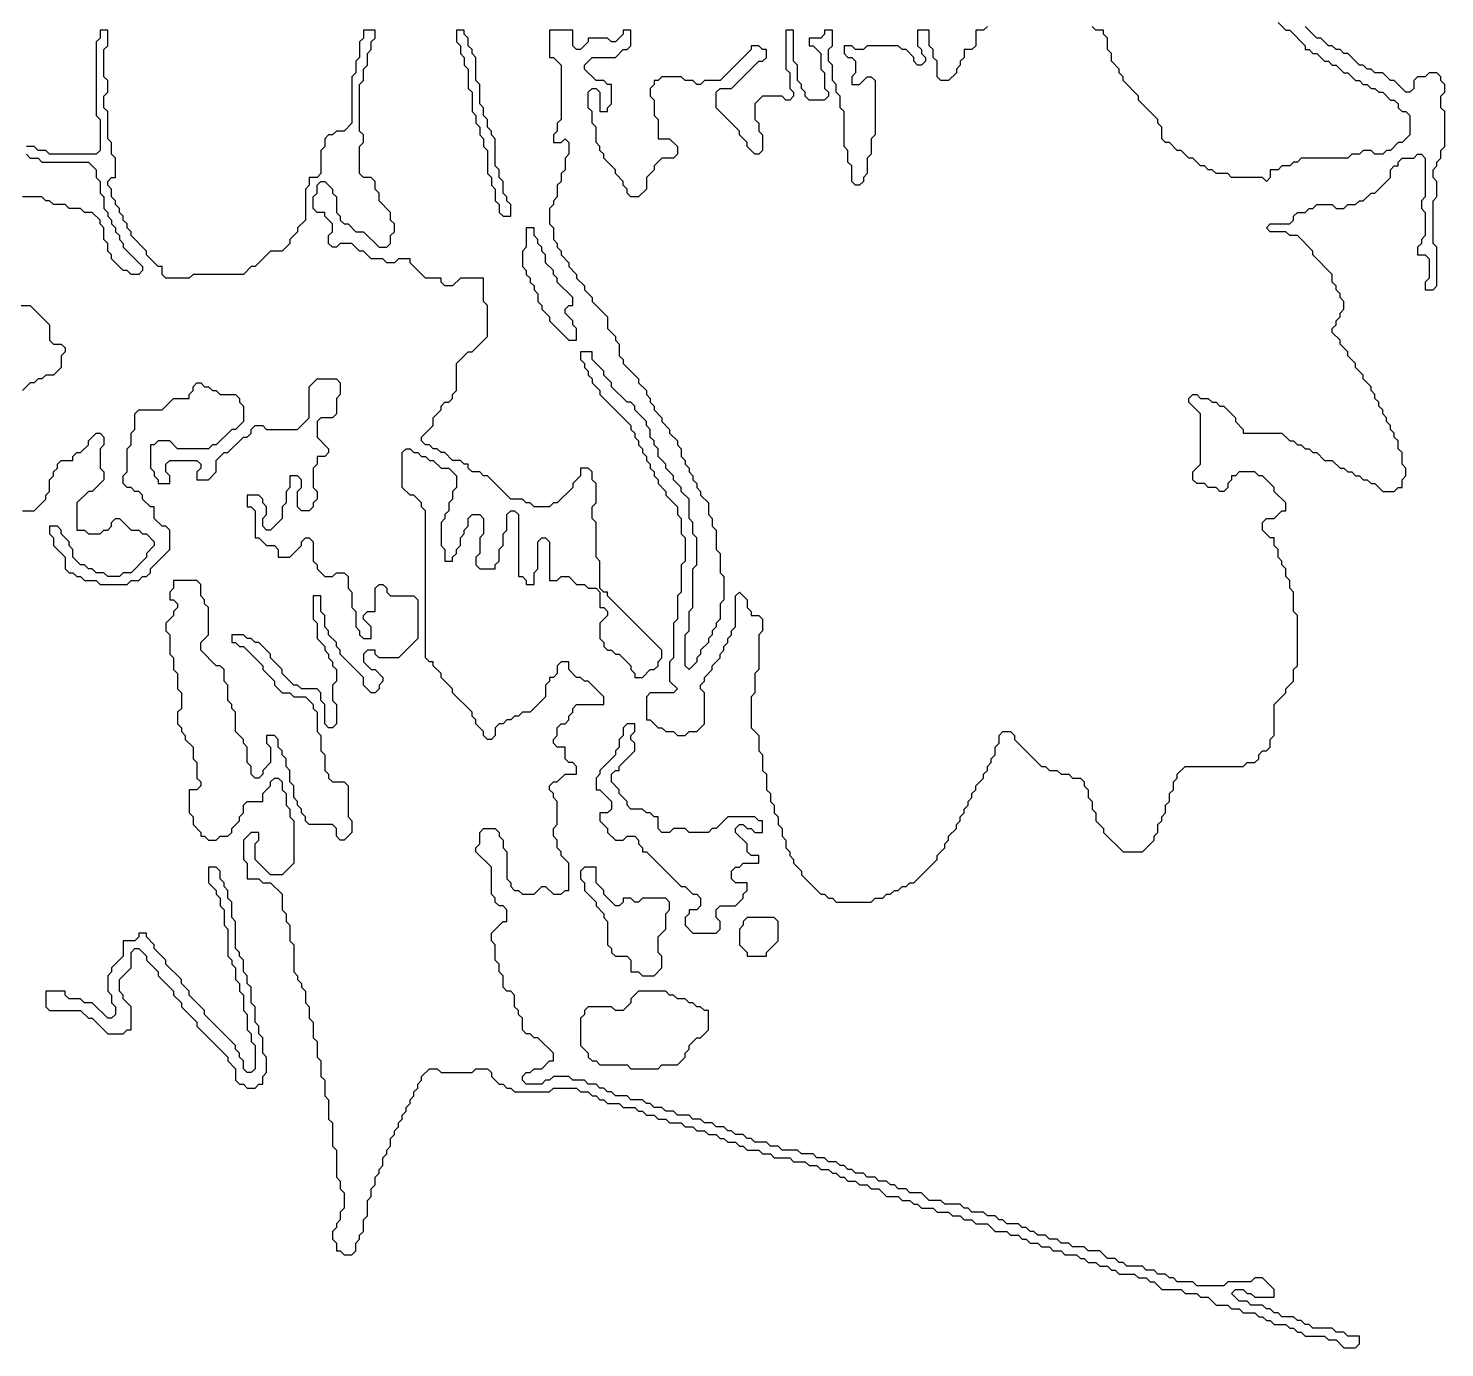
# Model space of a CAD drawing. Header units: metres. Extents: x 0 to 100, y 0 to 128.
# Drawn here: x 82.11 to 91.25, y 5.08 to 13.59 of the extents above; entities that cross this region are included whole.
import ezdxf

# ---------------------------------------------------------------- set-up
doc = ezdxf.new("R2010")
doc.units = ezdxf.units.M

msp = doc.modelspace()

# ---------------------------------------------------------------- linework, layer by layer
for points in [[(90.175, 13.625), (90.225, 13.575), (90.25, 13.575), (90.35, 13.475), (90.35, 13.45), (90.375, 13.45), (90.4, 13.425), (90.425, 13.425), (90.475, 13.375), (90.5, 13.375), (90.525, 13.35), (90.55, 13.35), (90.6, 13.3), (90.625, 13.3), (90.675, 13.25), (90.7, 13.25), (90.725, 13.225), (90.75, 13.225), (90.775, 13.2), (90.8, 13.2), (90.825, 13.175), (90.85, 13.175), (90.9, 13.125), (90.925, 13.125), (90.95, 13.1), (90.95, 13.075), (90.975, 13.05), (91, 13.05), (91.025, 13.025), (91.025, 12.9), (90.975, 12.85), (90.95, 12.85), (90.9, 12.8), (90.875, 12.8), (90.85, 12.775), (90.8, 12.775), (90.775, 12.8), (90.725, 12.8), (90.7, 12.775), (90.65, 12.775), (90.625, 12.75), (90.325, 12.75), (90.3, 12.725), (90.275, 12.725), (90.25, 12.7), (90.2, 12.7), (90.175, 12.675), (90.125, 12.675), (90.125, 12.625), (90.1, 12.6), (90.075, 12.625), (89.875, 12.625), (89.85, 12.65), (89.775, 12.65), (89.75, 12.675), (89.725, 12.675), (89.7, 12.7), (89.675, 12.7), (89.625, 12.75), (89.6, 12.75), (89.55, 12.8), (89.525, 12.8), (89.475, 12.85), (89.45, 12.85), (89.425, 12.875), (89.425, 12.95), (89.4, 12.975), (89.4, 13), (89.275, 13.125), (89.275, 13.15), (89.175, 13.25), (89.175, 13.275), (89.15, 13.3), (89.15, 13.325), (89.1, 13.375), (89.1, 13.425), (89.075, 13.45), (89.075, 13.525), (89.05, 13.55), (89.05, 13.575), (89, 13.575), (88.975, 13.6)], [(82.075, 10.475), (82.15, 10.475), (82.225, 10.55), (82.225, 10.575), (82.25, 10.6), (82.25, 10.675), (82.275, 10.7), (82.275, 10.725), (82.3, 10.75), (82.3, 10.775), (82.325, 10.8), (82.4, 10.8), (82.4, 10.825), (82.425, 10.85), (82.45, 10.85), (82.5, 10.9), (82.5, 10.925), (82.55, 10.975), (82.575, 10.975), (82.6, 10.95), (82.6, 10.9), (82.575, 10.875), (82.575, 10.75), (82.6, 10.725), (82.6, 10.675), (82.525, 10.6), (82.5, 10.6), (82.425, 10.525), (82.425, 10.35), (82.475, 10.35), (82.5, 10.325), (82.575, 10.325), (82.6, 10.35), (82.625, 10.35), (82.65, 10.375), (82.65, 10.4), (82.675, 10.425), (82.7, 10.425), (82.775, 10.35), (82.825, 10.35), (82.85, 10.325), (82.875, 10.325), (82.925, 10.275), (82.925, 10.25), (82.875, 10.2), (82.875, 10.175), (82.775, 10.075), (82.725, 10.075), (82.7, 10.05), (82.625, 10.05), (82.6, 10.075), (82.55, 10.075), (82.525, 10.1), (82.5, 10.1), (82.475, 10.125), (82.45, 10.125), (82.4, 10.175), (82.4, 10.225), (82.375, 10.25), (82.375, 10.275), (82.325, 10.325), (82.325, 10.35), (82.3, 10.375), (82.25, 10.375), (82.25, 10.325), (82.275, 10.3), (82.275, 10.25), (82.35, 10.175), (82.35, 10.1), (82.375, 10.075), (82.4, 10.075), (82.425, 10.05), (82.45, 10.05), (82.475, 10.025), (82.55, 10.025), (82.575, 10), (82.75, 10), (82.775, 10.025), (82.825, 10.025), (82.85, 10.05), (82.875, 10.05), (82.9, 10.075), (82.9, 10.1), (83.025, 10.225), (83.025, 10.35), (83, 10.375), (82.975, 10.375), (82.925, 10.425), (82.925, 10.5), (82.9, 10.5), (82.85, 10.55), (82.85, 10.575), (82.825, 10.6), (82.8, 10.6), (82.775, 10.625), (82.75, 10.625), (82.725, 10.65), (82.725, 10.7), (82.75, 10.725), (82.75, 10.875), (82.775, 10.9), (82.775, 10.975), (82.8, 11), (82.8, 11.1), (82.825, 11.125), (82.975, 11.125), (83.05, 11.2), (83.15, 11.2), (83.15, 11.225), (83.175, 11.25), (83.175, 11.275), (83.2, 11.3), (83.225, 11.3), (83.25, 11.275), (83.275, 11.275), (83.3, 11.25), (83.325, 11.25), (83.35, 11.225), (83.45, 11.225), (83.475, 11.2), (83.475, 11.175), (83.5, 11.15), (83.5, 11.05), (83.45, 11), (83.425, 11), (83.325, 10.9), (83.3, 10.9), (83.275, 10.875), (83.075, 10.875), (83.025, 10.925), (82.95, 10.925), (82.925, 10.9), (82.9, 10.9), (82.9, 10.75), (82.925, 10.725), (82.925, 10.7), (82.95, 10.675), (82.95, 10.65), (83.025, 10.65), (83.025, 10.7), (83, 10.725), (83, 10.775), (83.025, 10.8), (83.2, 10.8), (83.225, 10.775), (83.225, 10.75), (83.2, 10.725), (83.2, 10.675), (83.275, 10.675), (83.325, 10.725), (83.325, 10.8), (83.375, 10.85), (83.4, 10.85), (83.5, 10.95), (83.525, 10.95), (83.55, 10.975), (83.55, 11), (83.575, 11.025), (83.625, 11.025), (83.65, 11), (83.85, 11), (83.925, 11.075), (83.925, 11.275), (83.975, 11.325), (84.1, 11.325), (84.125, 11.3), (84.125, 11.225), (84.1, 11.2), (84.1, 11.1), (84.075, 11.075), (84, 11.075), (83.975, 11.05), (83.975, 10.95), (84.05, 10.875), (84.05, 10.85), (84.025, 10.825), (83.975, 10.825), (83.975, 10.775), (83.95, 10.75), (83.95, 10.625), (83.975, 10.6), (83.975, 10.55), (83.95, 10.525), (83.95, 10.5), (83.925, 10.475), (83.875, 10.475), (83.85, 10.5), (83.85, 10.6), (83.875, 10.625), (83.875, 10.675), (83.85, 10.7), (83.8, 10.7), (83.8, 10.625), (83.775, 10.6), (83.775, 10.525), (83.75, 10.5), (83.75, 10.425), (83.675, 10.35), (83.65, 10.35), (83.625, 10.375), (83.625, 10.425), (83.65, 10.45), (83.65, 10.5), (83.625, 10.525), (83.625, 10.55), (83.6, 10.575), (83.525, 10.575), (83.525, 10.5), (83.55, 10.5), (83.575, 10.475), (83.575, 10.3), (83.6, 10.3), (83.65, 10.25), (83.7, 10.25), (83.725, 10.225), (83.725, 10.175), (83.8, 10.175), (83.875, 10.25), (83.875, 10.275), (83.9, 10.3), (83.925, 10.3), (83.95, 10.275), (83.95, 10.15), (83.975, 10.125), (83.975, 10.1), (84.025, 10.05), (84.075, 10.05), (84.1, 10.075), (84.15, 10.075), (84.175, 10.05), (84.175, 9.975), (84.2, 9.95), (84.2, 9.85), (84.225, 9.825), (84.225, 9.725), (84.25, 9.7), (84.25, 9.675), (84.275, 9.65), (84.325, 9.65), (84.325, 9.725), (84.275, 9.775), (84.275, 9.8), (84.3, 9.825), (84.35, 9.825), (84.35, 9.975), (84.375, 10), (84.4, 10), (84.425, 9.975), (84.425, 9.95), (84.45, 9.925), (84.6, 9.925), (84.625, 9.9), (84.625, 9.65), (84.5, 9.525), (84.375, 9.525), (84.35, 9.55), (84.35, 9.575), (84.3, 9.575), (84.275, 9.55), (84.275, 9.5), (84.325, 9.45), (84.35, 9.45), (84.4, 9.4), (84.4, 9.375), (84.375, 9.35), (84.375, 9.325), (84.35, 9.3), (84.325, 9.3), (84.275, 9.35), (84.275, 9.4), (84.125, 9.55), (84.125, 9.575), (84.1, 9.6), (84.1, 9.625), (84.05, 9.675), (84.05, 9.7), (84.025, 9.725), (84.025, 9.8), (84, 9.825), (84, 9.925), (83.95, 9.925), (83.95, 9.775), (83.975, 9.75), (83.975, 9.65), (84.025, 9.6), (84.025, 9.575), (84.05, 9.55), (84.05, 9.525), (84.075, 9.5), (84.075, 9.475), (84.1, 9.45), (84.1, 9.375), (84.075, 9.35), (84.075, 9.25), (84.1, 9.225), (84.1, 9.1), (84.075, 9.075), (84.05, 9.075), (84.025, 9.1), (84.025, 9.225), (84, 9.25), (84, 9.3), (83.975, 9.325), (83.875, 9.325), (83.85, 9.35), (83.825, 9.35), (83.75, 9.425), (83.75, 9.45), (83.675, 9.525), (83.675, 9.55), (83.6, 9.625), (83.575, 9.625), (83.55, 9.65), (83.525, 9.65), (83.5, 9.675), (83.425, 9.675), (83.425, 9.625), (83.45, 9.625), (83.475, 9.6), (83.5, 9.6), (83.625, 9.475), (83.625, 9.45), (83.7, 9.375), (83.7, 9.35), (83.75, 9.3), (83.8, 9.3), (83.825, 9.275), (83.9, 9.275), (83.95, 9.225), (83.95, 9.2), (83.975, 9.175), (83.975, 9.05), (84, 9.025), (84, 8.925), (84.025, 8.9), (84.025, 8.8), (84.05, 8.775), (84.05, 8.75), (84.075, 8.725), (84.15, 8.725), (84.175, 8.7), (84.175, 8.5), (84.2, 8.475), (84.2, 8.4), (84.15, 8.35), (84.125, 8.35), (84.1, 8.375), (84.1, 8.425), (84.075, 8.45), (83.925, 8.45), (83.9, 8.475), (83.9, 8.5), (83.875, 8.525), (83.875, 8.55), (83.85, 8.575), (83.85, 8.6), (83.825, 8.625), (83.825, 8.7), (83.8, 8.725), (83.8, 8.8), (83.775, 8.825), (83.775, 8.875), (83.75, 8.9), (83.75, 8.925), (83.725, 8.95), (83.725, 9), (83.7, 9.025), (83.65, 9.025), (83.65, 8.975), (83.675, 8.95), (83.675, 8.85), (83.625, 8.8), (83.625, 8.775), (83.6, 8.75), (83.575, 8.75), (83.55, 8.775), (83.55, 8.825), (83.525, 8.85), (83.525, 8.95), (83.5, 8.975), (83.5, 9), (83.45, 9.05), (83.45, 9.175), (83.425, 9.2), (83.425, 9.225), (83.4, 9.25), (83.4, 9.35), (83.375, 9.375), (83.375, 9.45), (83.35, 9.475), (83.325, 9.475), (83.225, 9.575), (83.225, 9.625), (83.275, 9.675), (83.275, 9.85), (83.25, 9.875), (83.25, 9.9), (83.225, 9.925), (83.225, 10), (83.2, 10.025), (83.05, 10.025), (83.05, 9.975), (83.025, 9.95), (83.025, 9.9), (83.05, 9.9), (83.075, 9.875), (83.075, 9.85), (83.05, 9.825), (83.05, 9.8), (83, 9.75), (83, 9.7), (83.025, 9.675), (83.025, 9.55), (83.05, 9.525), (83.05, 9.45), (83.075, 9.425), (83.075, 9.325), (83.1, 9.3), (83.1, 9.2), (83.075, 9.175), (83.075, 9.1), (83.1, 9.075), (83.1, 9.05), (83.125, 9.025), (83.125, 9), (83.175, 8.95), (83.175, 8.875), (83.2, 8.85), (83.2, 8.75), (83.225, 8.725), (83.225, 8.7), (83.2, 8.675), (83.15, 8.675), (83.15, 8.525), (83.175, 8.5), (83.175, 8.45), (83.225, 8.4), (83.225, 8.375), (83.25, 8.375), (83.275, 8.35), (83.325, 8.35), (83.35, 8.375), (83.4, 8.375), (83.425, 8.4), (83.425, 8.425), (83.475, 8.475), (83.475, 8.5), (83.5, 8.525), (83.5, 8.575), (83.525, 8.6), (83.625, 8.6), (83.625, 8.65), (83.675, 8.7), (83.675, 8.725), (83.7, 8.75), (83.725, 8.75), (83.75, 8.725), (83.75, 8.675), (83.775, 8.65), (83.775, 8.575), (83.8, 8.55), (83.8, 8.5), (83.825, 8.475), (83.825, 8.2), (83.75, 8.125), (83.675, 8.125), (83.575, 8.225), (83.575, 8.325), (83.6, 8.35), (83.6, 8.4), (83.55, 8.4), (83.5, 8.35), (83.5, 8.225), (83.525, 8.2), (83.525, 8.1), (83.6, 8.1), (83.625, 8.075), (83.675, 8.075), (83.75, 8), (83.75, 7.9), (83.775, 7.875), (83.775, 7.825), (83.8, 7.8), (83.8, 7.7), (83.825, 7.675), (83.825, 7.5), (83.85, 7.475), (83.85, 7.45), (83.875, 7.425), (83.875, 7.4), (83.9, 7.375), (83.9, 7.3), (83.925, 7.275), (83.925, 7.2), (83.95, 7.175), (83.95, 7.075), (83.975, 7.05), (83.975, 6.95), (84, 6.925), (84, 6.825), (84.025, 6.8), (84.025, 6.7), (84.05, 6.675), (84.05, 6.55), (84.075, 6.525), (84.075, 6.375), (84.1, 6.35), (84.1, 6.175), (84.125, 6.15), (84.125, 6.1), (84.15, 6.075), (84.15, 5.975), (84.125, 5.95), (84.125, 5.9), (84.1, 5.875), (84.1, 5.85), (84.075, 5.825), (84.075, 5.775), (84.1, 5.75), (84.1, 5.7), (84.125, 5.7), (84.15, 5.675), (84.2, 5.675), (84.225, 5.7), (84.225, 5.75), (84.25, 5.775), (84.25, 5.8), (84.275, 5.825), (84.275, 5.9), (84.3, 5.925), (84.3, 6.025), (84.325, 6.05), (84.325, 6.1), (84.35, 6.125), (84.35, 6.175), (84.375, 6.2), (84.375, 6.225), (84.4, 6.25), (84.4, 6.3), (84.425, 6.325), (84.425, 6.35), (84.45, 6.375), (84.45, 6.425), (84.475, 6.45), (84.475, 6.475), (84.5, 6.5), (84.5, 6.525), (84.525, 6.55), (84.525, 6.575), (84.55, 6.6), (84.55, 6.625), (84.575, 6.65), (84.575, 6.675), (84.6, 6.7), (84.6, 6.725), (84.625, 6.75), (84.625, 6.775), (84.65, 6.8), (84.65, 6.825), (84.7, 6.875), (84.75, 6.875), (84.775, 6.85), (84.975, 6.85), (85, 6.875), (85.075, 6.875), (85.1, 6.85), (85.1, 6.825), (85.15, 6.775), (85.175, 6.775), (85.2, 6.75), (85.225, 6.75), (85.25, 6.725), (85.475, 6.725), (85.5, 6.75), (85.65, 6.75), (85.675, 6.725), (85.725, 6.725), (85.75, 6.7), (85.775, 6.7), (85.8, 6.675), (85.825, 6.675), (85.85, 6.65), (85.925, 6.65), (85.95, 6.625), (86.025, 6.625), (86.05, 6.6), (86.075, 6.6), (86.1, 6.575), (86.15, 6.575), (86.175, 6.55), (86.225, 6.55), (86.25, 6.525), (86.325, 6.525), (86.35, 6.5), (86.4, 6.5), (86.425, 6.475), (86.475, 6.475), (86.5, 6.45), (86.55, 6.45), (86.575, 6.425), (86.6, 6.425), (86.625, 6.4), (86.675, 6.4), (86.7, 6.375), (86.725, 6.375), (86.75, 6.35), (86.825, 6.35), (86.85, 6.325), (86.9, 6.325), (86.925, 6.3), (87.025, 6.3), (87.05, 6.275), (87.125, 6.275), (87.15, 6.25), (87.2, 6.25), (87.225, 6.225), (87.275, 6.225), (87.3, 6.2), (87.325, 6.2), (87.35, 6.175), (87.375, 6.175), (87.4, 6.15), (87.45, 6.15), (87.475, 6.125), (87.525, 6.125), (87.55, 6.1), (87.6, 6.1), (87.65, 6.05), (87.725, 6.05), (87.75, 6.025), (87.8, 6.025), (87.825, 6), (87.85, 6), (87.875, 5.975), (87.95, 5.975), (87.975, 5.95), (88.05, 5.95), (88.075, 5.925), (88.125, 5.925), (88.15, 5.9), (88.2, 5.9), (88.225, 5.875), (88.3, 5.875), (88.35, 5.825), (88.425, 5.825), (88.45, 5.8), (88.5, 5.8), (88.525, 5.775), (88.55, 5.775), (88.575, 5.75), (88.625, 5.75), (88.65, 5.725), (88.7, 5.725), (88.725, 5.7), (88.775, 5.7), (88.8, 5.675), (88.875, 5.675), (88.9, 5.65), (88.925, 5.65), (88.95, 5.625), (89, 5.625), (89.025, 5.6), (89.075, 5.6), (89.1, 5.575), (89.125, 5.575), (89.15, 5.55), (89.25, 5.55), (89.275, 5.525), (89.325, 5.525), (89.35, 5.5), (89.375, 5.5), (89.425, 5.45), (89.55, 5.45), (89.575, 5.425), (89.65, 5.425), (89.675, 5.4), (89.725, 5.4), (89.775, 5.35), (89.85, 5.35), (89.875, 5.325), (89.925, 5.325), (89.95, 5.3), (90.025, 5.3), (90.05, 5.275), (90.075, 5.275), (90.1, 5.25), (90.125, 5.25), (90.15, 5.225), (90.225, 5.225), (90.25, 5.2), (90.275, 5.2), (90.3, 5.175), (90.325, 5.175), (90.35, 5.15), (90.475, 5.15), (90.5, 5.125), (90.55, 5.125), (90.6, 5.075), (90.675, 5.075), (90.7, 5.1), (90.7, 5.15), (90.625, 5.15), (90.6, 5.175), (90.55, 5.175), (90.525, 5.2), (90.4, 5.2), (90.375, 5.225), (90.35, 5.225), (90.325, 5.25), (90.3, 5.25), (90.275, 5.275), (90.2, 5.275), (90.175, 5.3), (90.15, 5.3), (90.125, 5.325), (90.1, 5.325), (90.075, 5.35), (90, 5.35), (89.975, 5.375), (89.925, 5.375), (89.875, 5.425), (89.9, 5.45), (89.95, 5.45), (89.975, 5.425), (90, 5.425), (90.025, 5.4), (90.15, 5.4), (90.15, 5.45), (90.075, 5.525), (90.025, 5.525), (90, 5.5), (89.85, 5.5), (89.825, 5.475), (89.65, 5.475), (89.625, 5.5), (89.525, 5.5), (89.5, 5.525), (89.475, 5.525), (89.45, 5.55), (89.4, 5.55), (89.375, 5.575), (89.325, 5.575), (89.3, 5.6), (89.2, 5.6), (89.175, 5.625), (89.15, 5.625), (89.125, 5.65), (89.075, 5.65), (89.025, 5.7), (88.95, 5.7), (88.925, 5.725), (88.85, 5.725), (88.825, 5.75), (88.775, 5.75), (88.75, 5.775), (88.7, 5.775), (88.675, 5.8), (88.625, 5.8), (88.6, 5.825), (88.575, 5.825), (88.55, 5.85), (88.525, 5.85), (88.5, 5.875), (88.425, 5.875), (88.4, 5.9), (88.375, 5.9), (88.35, 5.925), (88.3, 5.925), (88.275, 5.95), (88.2, 5.95), (88.175, 5.975), (88.15, 5.975), (88.125, 6), (88.025, 6), (88, 6.025), (87.925, 6.025), (87.875, 6.075), (87.8, 6.075), (87.775, 6.1), (87.725, 6.1), (87.7, 6.125), (87.675, 6.125), (87.65, 6.15), (87.6, 6.15), (87.575, 6.175), (87.525, 6.175), (87.5, 6.2), (87.45, 6.2), (87.425, 6.225), (87.4, 6.225), (87.375, 6.25), (87.35, 6.25), (87.325, 6.275), (87.275, 6.275), (87.25, 6.3), (87.2, 6.3), (87.175, 6.325), (87.1, 6.325), (87.075, 6.35), (86.975, 6.35), (86.95, 6.375), (86.9, 6.375), (86.875, 6.4), (86.8, 6.4), (86.775, 6.425), (86.75, 6.425), (86.725, 6.45), (86.675, 6.45), (86.65, 6.475), (86.625, 6.475), (86.6, 6.5), (86.55, 6.5), (86.525, 6.525), (86.475, 6.525), (86.45, 6.55), (86.4, 6.55), (86.375, 6.575), (86.3, 6.575), (86.275, 6.6), (86.225, 6.6), (86.2, 6.625), (86.15, 6.625), (86.125, 6.65), (86.1, 6.65), (86.075, 6.675), (86, 6.675), (85.975, 6.7), (85.9, 6.7), (85.875, 6.725), (85.85, 6.725), (85.825, 6.75), (85.8, 6.75), (85.775, 6.775), (85.725, 6.775), (85.7, 6.8), (85.625, 6.8), (85.6, 6.825), (85.5, 6.825), (85.475, 6.8), (85.45, 6.8), (85.425, 6.775), (85.325, 6.775), (85.3, 6.8), (85.3, 6.825), (85.325, 6.85), (85.35, 6.85), (85.375, 6.875), (85.425, 6.875), (85.475, 6.925), (85.5, 6.925), (85.5, 6.975), (85.4, 7.075), (85.375, 7.075), (85.35, 7.1), (85.325, 7.1), (85.3, 7.125), (85.3, 7.2), (85.275, 7.225), (85.275, 7.25), (85.25, 7.275), (85.25, 7.35), (85.225, 7.375), (85.2, 7.375), (85.175, 7.4), (85.175, 7.475), (85.15, 7.5), (85.15, 7.55), (85.125, 7.575), (85.125, 7.675), (85.1, 7.7), (85.1, 7.75), (85.175, 7.825), (85.2, 7.825), (85.2, 7.9), (85.175, 7.925), (85.15, 7.925), (85.125, 7.95), (85.125, 7.975), (85.1, 8), (85.1, 8.175), (85, 8.275), (85, 8.3), (85.025, 8.325), (85.025, 8.4), (85.05, 8.425), (85.125, 8.425), (85.15, 8.4), (85.15, 8.375), (85.175, 8.35), (85.175, 8.3), (85.2, 8.275), (85.2, 8.1), (85.225, 8.075), (85.225, 8.05), (85.25, 8.025), (85.275, 8.025), (85.3, 8), (85.375, 8), (85.425, 8.05), (85.45, 8.05), (85.5, 8), (85.55, 8), (85.575, 8.025), (85.6, 8.025), (85.6, 8.2), (85.55, 8.25), (85.55, 8.275), (85.525, 8.3), (85.525, 8.35), (85.5, 8.375), (85.5, 8.425), (85.525, 8.45), (85.525, 8.6), (85.5, 8.625), (85.5, 8.65), (85.475, 8.675), (85.475, 8.7), (85.5, 8.725), (85.525, 8.725), (85.575, 8.775), (85.65, 8.775), (85.65, 8.825), (85.625, 8.85), (85.6, 8.85), (85.575, 8.875), (85.575, 8.95), (85.525, 8.95), (85.5, 8.975), (85.5, 9), (85.525, 9.025), (85.525, 9.075), (85.55, 9.1), (85.575, 9.1), (85.6, 9.125), (85.6, 9.15), (85.625, 9.175), (85.625, 9.2), (85.65, 9.225), (85.825, 9.225), (85.825, 9.275), (85.725, 9.375), (85.7, 9.375), (85.675, 9.4), (85.65, 9.4), (85.6, 9.45), (85.6, 9.5), (85.55, 9.5), (85.525, 9.475), (85.525, 9.425), (85.5, 9.4), (85.475, 9.4), (85.475, 9.375), (85.45, 9.35), (85.45, 9.275), (85.35, 9.175), (85.3, 9.175), (85.275, 9.15), (85.25, 9.15), (85.225, 9.125), (85.2, 9.125), (85.175, 9.1), (85.15, 9.1), (85.125, 9.075), (85.125, 9.025), (85.1, 9), (85.075, 9), (85.05, 9.025), (85.05, 9.05), (85, 9.1), (85, 9.125), (84.975, 9.15), (84.975, 9.175), (84.85, 9.3), (84.85, 9.325), (84.775, 9.4), (84.775, 9.425), (84.725, 9.475), (84.725, 9.5), (84.7, 9.5), (84.675, 9.525), (84.675, 10.475), (84.65, 10.5), (84.65, 10.525), (84.6, 10.575), (84.575, 10.575), (84.525, 10.625), (84.525, 10.85), (84.55, 10.875), (84.575, 10.875), (84.6, 10.85), (84.625, 10.85), (84.65, 10.825), (84.675, 10.825), (84.7, 10.8), (84.725, 10.8), (84.775, 10.75), (84.825, 10.75), (84.875, 10.7), (84.875, 10.625), (84.85, 10.6), (84.85, 10.55), (84.825, 10.525), (84.825, 10.475), (84.8, 10.45), (84.8, 10.425), (84.775, 10.4), (84.775, 10.25), (84.8, 10.225), (84.8, 10.15), (84.85, 10.15), (84.85, 10.175), (84.875, 10.2), (84.875, 10.225), (84.9, 10.25), (84.9, 10.3), (84.925, 10.325), (84.925, 10.35), (84.95, 10.375), (84.95, 10.425), (84.975, 10.45), (85.025, 10.45), (85.05, 10.425), (85.05, 10.325), (85.025, 10.3), (85.025, 10.2), (85, 10.175), (85, 10.125), (85.025, 10.1), (85.125, 10.1), (85.125, 10.125), (85.15, 10.15), (85.15, 10.225), (85.175, 10.25), (85.175, 10.325), (85.2, 10.35), (85.2, 10.45), (85.225, 10.475), (85.25, 10.475), (85.275, 10.45), (85.275, 10.05), (85.3, 10.05), (85.325, 10.025), (85.325, 10), (85.375, 10), (85.375, 10.075), (85.4, 10.1), (85.4, 10.275), (85.425, 10.3), (85.45, 10.3), (85.475, 10.275), (85.475, 10.025), (85.525, 10.025), (85.55, 10.05), (85.6, 10.05), (85.65, 10), (85.7, 10), (85.725, 9.975), (85.775, 9.975), (85.8, 9.95), (85.8, 9.85), (85.825, 9.85), (85.85, 9.825), (85.85, 9.8), (85.8, 9.75), (85.8, 9.65), (85.825, 9.625), (85.825, 9.6), (85.85, 9.575), (85.875, 9.575), (85.9, 9.55), (85.925, 9.55), (86, 9.475), (86, 9.45), (86.025, 9.425), (86.025, 9.4), (86.075, 9.4), (86.125, 9.45), (86.15, 9.45), (86.175, 9.475), (86.175, 9.5), (86.2, 9.525), (86.2, 9.575), (85.85, 9.925), (85.85, 9.95), (85.825, 9.95), (85.8, 9.975), (85.8, 10.15), (85.775, 10.175), (85.775, 10.4), (85.75, 10.425), (85.75, 10.5), (85.775, 10.525), (85.775, 10.65), (85.75, 10.675), (85.75, 10.725), (85.725, 10.75), (85.675, 10.75), (85.675, 10.7), (85.625, 10.65), (85.625, 10.625), (85.525, 10.525), (85.5, 10.525), (85.475, 10.5), (85.375, 10.5), (85.35, 10.525), (85.325, 10.525), (85.3, 10.55), (85.225, 10.55), (85.075, 10.7), (85.05, 10.7), (85.025, 10.725), (84.975, 10.725), (84.95, 10.75), (84.95, 10.775), (84.925, 10.775), (84.9, 10.8), (84.85, 10.8), (84.8, 10.85), (84.775, 10.85), (84.75, 10.875), (84.725, 10.875), (84.7, 10.9), (84.675, 10.9), (84.65, 10.925), (84.65, 10.95), (84.725, 11.025), (84.725, 11.075), (84.775, 11.125), (84.775, 11.15), (84.8, 11.175), (84.825, 11.175), (84.85, 11.2), (84.85, 11.225), (84.875, 11.25), (84.875, 11.425), (84.95, 11.5), (84.975, 11.5), (85.075, 11.6), (85.075, 11.8), (85.05, 11.825), (85.05, 11.975), (84.9, 11.975), (84.85, 11.925), (84.8, 11.925), (84.775, 11.95), (84.775, 11.975), (84.675, 11.975), (84.575, 12.075), (84.575, 12.1), (84.5, 12.1), (84.475, 12.075), (84.425, 12.075), (84.4, 12.1), (84.325, 12.1), (84.275, 12.15), (84.25, 12.15), (84.2, 12.2), (84.125, 12.2), (84.1, 12.175), (84.075, 12.175), (84.05, 12.2), (84.05, 12.25), (84.075, 12.275), (84.075, 12.325), (84.025, 12.375), (84.025, 12.4), (83.975, 12.4), (83.95, 12.425), (83.95, 12.5), (83.975, 12.525), (83.975, 12.575), (84, 12.6), (84.025, 12.6), (84.075, 12.55), (84.075, 12.525), (84.1, 12.5), (84.1, 12.4), (84.125, 12.375), (84.125, 12.35), (84.15, 12.325), (84.175, 12.325), (84.225, 12.275), (84.275, 12.275), (84.375, 12.175), (84.425, 12.175), (84.45, 12.2), (84.45, 12.25), (84.475, 12.275), (84.475, 12.325), (84.45, 12.35), (84.45, 12.4), (84.375, 12.475), (84.375, 12.525), (84.35, 12.55), (84.35, 12.6), (84.325, 12.625), (84.275, 12.625), (84.25, 12.65), (84.25, 12.825), (84.275, 12.85), (84.275, 12.9), (84.25, 12.925), (84.25, 13.225), (84.275, 13.25), (84.275, 13.325), (84.3, 13.35), (84.3, 13.425), (84.325, 13.45), (84.325, 13.5), (84.35, 13.525), (84.35, 13.575), (84.275, 13.575), (84.275, 13.525), (84.25, 13.5), (84.25, 13.4), (84.225, 13.375), (84.225, 13.3), (84.2, 13.275), (84.2, 12.975), (84.15, 12.925), (84.1, 12.925), (84.075, 12.9), (84.05, 12.9), (84.025, 12.875), (84.025, 12.825), (84, 12.8), (84, 12.65), (83.975, 12.625), (83.925, 12.625), (83.925, 12.575), (83.9, 12.55), (83.9, 12.35), (83.85, 12.3), (83.85, 12.275), (83.8, 12.225), (83.8, 12.2), (83.75, 12.15), (83.675, 12.15), (83.575, 12.05), (83.55, 12.05), (83.5, 12), (83.175, 12), (83.15, 11.975), (83, 11.975), (82.975, 12), (82.975, 12.05), (82.95, 12.05), (82.875, 12.125), (82.875, 12.15), (82.775, 12.25), (82.775, 12.275), (82.75, 12.3), (82.75, 12.325), (82.725, 12.35), (82.725, 12.375), (82.7, 12.4), (82.7, 12.425), (82.675, 12.45), (82.675, 12.475), (82.65, 12.5), (82.65, 12.55), (82.625, 12.575), (82.625, 12.6), (82.65, 12.625), (82.675, 12.625), (82.675, 12.75), (82.65, 12.775), (82.65, 12.85), (82.625, 12.875), (82.625, 13.05), (82.6, 13.075), (82.6, 13.15), (82.625, 13.175), (82.625, 13.25), (82.6, 13.275), (82.6, 13.45), (82.625, 13.475), (82.625, 13.575), (82.575, 13.575), (82.575, 13.525), (82.55, 13.5), (82.55, 13.025), (82.575, 13), (82.575, 12.8), (82.55, 12.775), (82.25, 12.775), (82.225, 12.8), (82.175, 12.8), (82.15, 12.825), (82.1, 12.825)], [(88.3, 13.6), (88.275, 13.575), (88.225, 13.575), (88.225, 13.475), (88.2, 13.45), (88.15, 13.45), (88.15, 13.4), (88.125, 13.375), (88.125, 13.35), (88.1, 13.325), (88.1, 13.3), (88.05, 13.25), (88, 13.25), (87.975, 13.275), (87.975, 13.375), (87.95, 13.4), (87.95, 13.45), (87.925, 13.475), (87.925, 13.575), (87.85, 13.575), (87.85, 13.475), (87.875, 13.45), (87.875, 13.425), (87.9, 13.4), (87.9, 13.375), (87.875, 13.35), (87.85, 13.35), (87.825, 13.375), (87.825, 13.4), (87.775, 13.45), (87.75, 13.45), (87.725, 13.475), (87.525, 13.475), (87.5, 13.45), (87.45, 13.45), (87.425, 13.475), (87.375, 13.475), (87.375, 13.425), (87.4, 13.4), (87.425, 13.4), (87.45, 13.375), (87.45, 13.3), (87.425, 13.275), (87.425, 13.225), (87.475, 13.225), (87.525, 13.275), (87.55, 13.275), (87.575, 13.25), (87.575, 12.9), (87.55, 12.875), (87.55, 12.775), (87.525, 12.75), (87.525, 12.65), (87.5, 12.625), (87.5, 12.6), (87.475, 12.575), (87.45, 12.575), (87.425, 12.6), (87.425, 12.7), (87.4, 12.725), (87.4, 12.8), (87.375, 12.825), (87.375, 13.05), (87.35, 13.075), (87.35, 13.15), (87.325, 13.175), (87.325, 13.225), (87.3, 13.25), (87.3, 13.35), (87.275, 13.375), (87.275, 13.45), (87.3, 13.475), (87.3, 13.575), (87.25, 13.575), (87.25, 13.55), (87.225, 13.525), (87.15, 13.525), (87.15, 13.475), (87.175, 13.475), (87.225, 13.425), (87.225, 13.325), (87.25, 13.3), (87.25, 13.2), (87.275, 13.175), (87.275, 13.15), (87.25, 13.125), (87.15, 13.125), (87.125, 13.15), (87.125, 13.175), (87.1, 13.2), (87.1, 13.225), (87.075, 13.25), (87.075, 13.35), (87.05, 13.375), (87.05, 13.575), (87, 13.575), (87, 13.325), (87.025, 13.3), (87.025, 13.2), (87.05, 13.175), (87.05, 13.15), (87.025, 13.125), (87, 13.125), (86.975, 13.15), (86.85, 13.15), (86.8, 13.1), (86.8, 13), (86.825, 12.975), (86.825, 12.925), (86.85, 12.9), (86.85, 12.8), (86.825, 12.775), (86.8, 12.775), (86.75, 12.825), (86.75, 12.85), (86.7, 12.9), (86.7, 12.925), (86.55, 13.075), (86.55, 13.175), (86.575, 13.2), (86.65, 13.2), (86.825, 13.375), (86.85, 13.375), (86.875, 13.4), (86.875, 13.45), (86.85, 13.45), (86.825, 13.475), (86.775, 13.475), (86.775, 13.45), (86.575, 13.25), (86.475, 13.25), (86.45, 13.225), (86.425, 13.225), (86.4, 13.25), (86.35, 13.25), (86.325, 13.275), (86.2, 13.275), (86.175, 13.25), (86.15, 13.25), (86.15, 13.225), (86.125, 13.2), (86.125, 13.15), (86.15, 13.125), (86.15, 13.025), (86.175, 13), (86.175, 12.875), (86.25, 12.875), (86.3, 12.825), (86.3, 12.775), (86.275, 12.75), (86.2, 12.75), (86.15, 12.7), (86.15, 12.675), (86.1, 12.625), (86.1, 12.55), (86.05, 12.5), (86, 12.5), (85.975, 12.525), (85.975, 12.55), (85.95, 12.575), (85.95, 12.6), (85.9, 12.65), (85.9, 12.675), (85.825, 12.75), (85.825, 12.775), (85.8, 12.8), (85.8, 12.825), (85.775, 12.85), (85.775, 12.95), (85.75, 12.975), (85.75, 13.05), (85.725, 13.075), (85.725, 13.175), (85.75, 13.2), (85.775, 13.2), (85.8, 13.175), (85.8, 13.05), (85.85, 13.05), (85.85, 13.075), (85.875, 13.1), (85.875, 13.225), (85.85, 13.225), (85.825, 13.25), (85.775, 13.25), (85.7, 13.325), (85.7, 13.35), (85.75, 13.4), (85.9, 13.4), (85.95, 13.45), (85.975, 13.45), (86, 13.475), (86, 13.575), (85.95, 13.575), (85.95, 13.55), (85.9, 13.5), (85.875, 13.5), (85.85, 13.525), (85.725, 13.525), (85.725, 13.5), (85.675, 13.45), (85.65, 13.45), (85.625, 13.475), (85.625, 13.575), (85.475, 13.575), (85.475, 13.4), (85.5, 13.4), (85.55, 13.35), (85.55, 13), (85.525, 12.975), (85.525, 12.925), (85.5, 12.9), (85.5, 12.85), (85.55, 12.85), (85.575, 12.875), (85.6, 12.85), (85.6, 12.775), (85.575, 12.75), (85.575, 12.675), (85.55, 12.65), (85.55, 12.6), (85.525, 12.575), (85.525, 12.5), (85.5, 12.475), (85.5, 12.45), (85.475, 12.425), (85.475, 12.325), (85.5, 12.3), (85.5, 12.225), (85.525, 12.2), (85.525, 12.175), (85.55, 12.15), (85.55, 12.125), (85.6, 12.075), (85.6, 12.05), (85.65, 12), (85.65, 11.975), (85.7, 11.925), (85.7, 11.9), (85.75, 11.85), (85.75, 11.825), (85.85, 11.725), (85.85, 11.65), (85.9, 11.6), (85.9, 11.575), (85.925, 11.55), (85.925, 11.475), (85.95, 11.45), (85.95, 11.425), (86.05, 11.325), (86.05, 11.3), (86.1, 11.25), (86.1, 11.225), (86.125, 11.2), (86.125, 11.175), (86.15, 11.15), (86.15, 11.125), (86.2, 11.075), (86.2, 11.05), (86.25, 11), (86.25, 10.975), (86.3, 10.925), (86.3, 10.9), (86.325, 10.875), (86.325, 10.825), (86.35, 10.8), (86.35, 10.775), (86.375, 10.75), (86.375, 10.725), (86.4, 10.7), (86.4, 10.675), (86.425, 10.65), (86.425, 10.625), (86.45, 10.6), (86.45, 10.575), (86.5, 10.525), (86.5, 10.45), (86.525, 10.425), (86.525, 10.375), (86.55, 10.35), (86.55, 10.225), (86.575, 10.2), (86.575, 10.075), (86.6, 10.05), (86.6, 9.9), (86.575, 9.875), (86.575, 9.775), (86.55, 9.75), (86.55, 9.725), (86.525, 9.7), (86.525, 9.675), (86.5, 9.65), (86.5, 9.625), (86.45, 9.575), (86.45, 9.55), (86.425, 9.525), (86.425, 9.5), (86.375, 9.45), (86.35, 9.475), (86.35, 9.675), (86.375, 9.7), (86.375, 9.825), (86.4, 9.85), (86.4, 10.1), (86.425, 10.125), (86.425, 10.3), (86.4, 10.325), (86.4, 10.4), (86.375, 10.425), (86.375, 10.55), (86.325, 10.6), (86.325, 10.625), (86.275, 10.675), (86.275, 10.7), (86.225, 10.75), (86.225, 10.775), (86.175, 10.825), (86.175, 10.875), (86.15, 10.9), (86.15, 10.925), (86.125, 10.95), (86.125, 11), (86.1, 11.025), (86.1, 11.05), (86.025, 11.125), (86.025, 11.15), (86, 11.175), (85.975, 11.175), (85.875, 11.275), (85.875, 11.3), (85.825, 11.35), (85.825, 11.375), (85.75, 11.45), (85.75, 11.5), (85.675, 11.5), (85.675, 11.45), (85.7, 11.425), (85.7, 11.4), (85.725, 11.375), (85.725, 11.35), (85.75, 11.325), (85.75, 11.3), (85.8, 11.25), (85.8, 11.225), (86, 11.025), (86, 11), (86.025, 10.975), (86.025, 10.95), (86.05, 10.925), (86.05, 10.9), (86.075, 10.875), (86.075, 10.85), (86.1, 10.825), (86.1, 10.8), (86.125, 10.775), (86.125, 10.75), (86.15, 10.725), (86.15, 10.7), (86.175, 10.675), (86.175, 10.65), (86.225, 10.6), (86.225, 10.575), (86.3, 10.5), (86.3, 10.45), (86.325, 10.425), (86.325, 10.325), (86.35, 10.3), (86.35, 10.15), (86.325, 10.125), (86.325, 9.95), (86.3, 9.925), (86.3, 9.775), (86.275, 9.75), (86.275, 9.525), (86.25, 9.5), (86.25, 9.375), (86.3, 9.325), (86.275, 9.3), (86.125, 9.3), (86.1, 9.275), (86.1, 9.125), (86.125, 9.125), (86.175, 9.075), (86.2, 9.075), (86.225, 9.05), (86.275, 9.05), (86.3, 9.025), (86.35, 9.025), (86.375, 9.05), (86.425, 9.05), (86.475, 9.1), (86.475, 9.3), (86.45, 9.325), (86.45, 9.35), (86.475, 9.375), (86.475, 9.4), (86.525, 9.45), (86.525, 9.475), (86.575, 9.525), (86.575, 9.55), (86.6, 9.575), (86.6, 9.6), (86.625, 9.625), (86.625, 9.65), (86.65, 9.675), (86.65, 9.7), (86.675, 9.725), (86.675, 9.925), (86.7, 9.95), (86.75, 9.9), (86.75, 9.85), (86.775, 9.825), (86.775, 9.8), (86.825, 9.8), (86.85, 9.775), (86.85, 9.7), (86.825, 9.675), (86.825, 9.45), (86.8, 9.425), (86.8, 9.3), (86.775, 9.275), (86.775, 9.075), (86.825, 9.025), (86.825, 8.925), (86.85, 8.9), (86.85, 8.8), (86.875, 8.775), (86.875, 8.675), (86.9, 8.65), (86.9, 8.6), (86.925, 8.575), (86.925, 8.525), (86.95, 8.5), (86.95, 8.45), (86.975, 8.425), (86.975, 8.375), (87, 8.35), (87, 8.3), (87.025, 8.275), (87.025, 8.25), (87.05, 8.225), (87.05, 8.2), (87.1, 8.15), (87.1, 8.125), (87.225, 8), (87.25, 8), (87.275, 7.975), (87.3, 7.975), (87.325, 7.95), (87.55, 7.95), (87.575, 7.975), (87.625, 7.975), (87.65, 8), (87.675, 8), (87.7, 8.025), (87.725, 8.025), (87.75, 8.05), (87.775, 8.05), (87.8, 8.075), (87.825, 8.075), (87.975, 8.225), (87.975, 8.25), (88.025, 8.3), (88.025, 8.325), (88.05, 8.35), (88.05, 8.375), (88.1, 8.425), (88.1, 8.45), (88.125, 8.475), (88.125, 8.5), (88.15, 8.525), (88.15, 8.55), (88.175, 8.575), (88.175, 8.6), (88.2, 8.625), (88.2, 8.65), (88.225, 8.675), (88.225, 8.7), (88.275, 8.75), (88.275, 8.775), (88.3, 8.8), (88.3, 8.825), (88.325, 8.85), (88.325, 8.875), (88.35, 8.9), (88.35, 8.95), (88.375, 8.975), (88.375, 9.025), (88.4, 9.05), (88.45, 9.05), (88.475, 9.025), (88.475, 9), (88.65, 8.825), (88.675, 8.825), (88.7, 8.8), (88.75, 8.8), (88.775, 8.775), (88.825, 8.775), (88.85, 8.75), (88.9, 8.75), (88.925, 8.725), (88.925, 8.7), (88.95, 8.675), (88.95, 8.625), (88.975, 8.6), (88.975, 8.55), (89, 8.525), (89, 8.475), (89.05, 8.425), (89.05, 8.4), (89.175, 8.275), (89.3, 8.275), (89.375, 8.35), (89.375, 8.375), (89.4, 8.4), (89.4, 8.45), (89.425, 8.475), (89.425, 8.5), (89.45, 8.525), (89.45, 8.575), (89.475, 8.6), (89.475, 8.65), (89.5, 8.675), (89.5, 8.725), (89.525, 8.75), (89.525, 8.775), (89.575, 8.825), (89.95, 8.825), (89.975, 8.85), (90.025, 8.85), (90.05, 8.875), (90.05, 8.9), (90.075, 8.925), (90.1, 8.925), (90.125, 8.95), (90.125, 9), (90.15, 9.025), (90.15, 9.225), (90.225, 9.3), (90.225, 9.325), (90.275, 9.375), (90.275, 9.45), (90.3, 9.475), (90.3, 9.8), (90.275, 9.825), (90.275, 9.95), (90.25, 9.975), (90.25, 10.025), (90.225, 10.05), (90.225, 10.1), (90.2, 10.125), (90.2, 10.15), (90.175, 10.175), (90.175, 10.225), (90.15, 10.25), (90.15, 10.3), (90.125, 10.3), (90.075, 10.35), (90.075, 10.4), (90.1, 10.425), (90.15, 10.425), (90.2, 10.475), (90.225, 10.475), (90.225, 10.525), (90.15, 10.6), (90.15, 10.625), (90.075, 10.7), (90.05, 10.7), (90.025, 10.725), (89.925, 10.725), (89.9, 10.7), (89.875, 10.7), (89.875, 10.675), (89.85, 10.65), (89.85, 10.625), (89.825, 10.6), (89.8, 10.6), (89.775, 10.625), (89.725, 10.625), (89.7, 10.65), (89.65, 10.65), (89.625, 10.675), (89.625, 10.725), (89.675, 10.775), (89.675, 11.1), (89.6, 11.175), (89.6, 11.2), (89.625, 11.225), (89.65, 11.225), (89.675, 11.2), (89.725, 11.2), (89.75, 11.175), (89.775, 11.175), (89.8, 11.15), (89.825, 11.15), (89.9, 11.075), (89.9, 11.05), (89.95, 11), (89.95, 10.975), (90.2, 10.975), (90.25, 10.925), (90.275, 10.925), (90.3, 10.9), (90.325, 10.9), (90.35, 10.875), (90.375, 10.875), (90.4, 10.85), (90.425, 10.85), (90.475, 10.8), (90.525, 10.8), (90.575, 10.75), (90.6, 10.75), (90.625, 10.725), (90.65, 10.725), (90.675, 10.7), (90.7, 10.7), (90.725, 10.675), (90.75, 10.675), (90.775, 10.65), (90.8, 10.65), (90.85, 10.6), (90.925, 10.6), (90.95, 10.625), (90.975, 10.625), (90.975, 10.675), (91, 10.7), (91, 10.75), (90.975, 10.775), (90.975, 10.85), (90.95, 10.875), (90.95, 10.925), (90.925, 10.95), (90.925, 10.975), (90.9, 11), (90.9, 11.025), (90.875, 11.05), (90.875, 11.075), (90.85, 11.1), (90.85, 11.125), (90.825, 11.15), (90.825, 11.175), (90.8, 11.2), (90.8, 11.225), (90.775, 11.25), (90.775, 11.275), (90.725, 11.325), (90.725, 11.35), (90.675, 11.4), (90.675, 11.425), (90.625, 11.475), (90.625, 11.5), (90.575, 11.55), (90.575, 11.575), (90.525, 11.625), (90.525, 11.65), (90.55, 11.675), (90.55, 11.7), (90.575, 11.725), (90.575, 11.75), (90.6, 11.775), (90.6, 11.825), (90.575, 11.85), (90.575, 11.875), (90.55, 11.9), (90.55, 11.925), (90.525, 11.95), (90.525, 12), (90.4, 12.125), (90.4, 12.15), (90.3, 12.25), (90.25, 12.25), (90.225, 12.275), (90.125, 12.275), (90.1, 12.3), (90.125, 12.325), (90.25, 12.325), (90.275, 12.35), (90.275, 12.375), (90.3, 12.4), (90.35, 12.4), (90.375, 12.425), (90.4, 12.425), (90.425, 12.45), (90.525, 12.45), (90.55, 12.425), (90.6, 12.425), (90.625, 12.45), (90.675, 12.45), (90.7, 12.475), (90.725, 12.475), (90.775, 12.525), (90.8, 12.525), (90.9, 12.625), (90.9, 12.675), (90.925, 12.7), (90.95, 12.7), (90.95, 12.725), (90.975, 12.75), (91.05, 12.75), (91.075, 12.775), (91.1, 12.775), (91.125, 12.75), (91.125, 12.5), (91.1, 12.475), (91.1, 12.425), (91.125, 12.4), (91.125, 12.25), (91.1, 12.225), (91.1, 12.2), (91.075, 12.175), (91.075, 12.125), (91.125, 12.125), (91.15, 12.1), (91.15, 11.975), (91.125, 11.95), (91.125, 11.9), (91.175, 11.9), (91.2, 11.925), (91.2, 12.175), (91.175, 12.2), (91.175, 12.475), (91.2, 12.5), (91.2, 12.6), (91.175, 12.625), (91.175, 12.675), (91.2, 12.7), (91.2, 12.725), (91.225, 12.75), (91.225, 12.8), (91.25, 12.825), (91.25, 13.05), (91.225, 13.075), (91.225, 13.15), (91.25, 13.175), (91.25, 13.225), (91.225, 13.25), (91.225, 13.275), (91.2, 13.3), (91.15, 13.3), (91.125, 13.275), (91.075, 13.275), (91.05, 13.25), (91.05, 13.2), (91.025, 13.175), (91, 13.175), (90.925, 13.25), (90.9, 13.25), (90.85, 13.3), (90.8, 13.3), (90.775, 13.325), (90.75, 13.325), (90.725, 13.35), (90.7, 13.35), (90.625, 13.425), (90.6, 13.425), (90.575, 13.45), (90.55, 13.45), (90.525, 13.475), (90.5, 13.475), (90.45, 13.525), (90.425, 13.525), (90.35, 13.6)], [(82.1, 12.775), (82.125, 12.75), (82.175, 12.75), (82.2, 12.725), (82.5, 12.725), (82.55, 12.675), (82.55, 12.625), (82.575, 12.6), (82.575, 12.525), (82.6, 12.5), (82.6, 12.425), (82.625, 12.4), (82.625, 12.375), (82.65, 12.35), (82.65, 12.325), (82.675, 12.3), (82.675, 12.275), (82.7, 12.25), (82.7, 12.225), (82.725, 12.2), (82.725, 12.175), (82.85, 12.05), (82.85, 12.025), (82.825, 12), (82.775, 12), (82.75, 12.025), (82.725, 12.025), (82.65, 12.1), (82.65, 12.125), (82.625, 12.15), (82.625, 12.2), (82.6, 12.225), (82.6, 12.3), (82.575, 12.325), (82.575, 12.35), (82.525, 12.4), (82.475, 12.4), (82.45, 12.425), (82.375, 12.425), (82.35, 12.45), (82.275, 12.45), (82.25, 12.475), (82.225, 12.475), (82.2, 12.5), (82.075, 12.5)], [(81.975, 11.8), (82.125, 11.8), (82.25, 11.675), (82.25, 11.575), (82.275, 11.55), (82.325, 11.55), (82.35, 11.525), (82.35, 11.5), (82.325, 11.475), (82.325, 11.4), (82.275, 11.35), (82.225, 11.35), (82.2, 11.325), (82.175, 11.325), (82.15, 11.3), (82.125, 11.3), (82.075, 11.25)]]:
    msp.add_lwpolyline(points)
for points in [[(84.875, 13.575), (84.875, 13.5), (84.9, 13.475), (84.9, 13.425), (84.925, 13.4), (84.925, 13.35), (84.95, 13.325), (84.95, 13.2), (84.975, 13.175), (84.975, 13.05), (85, 13.025), (85, 12.975), (85.025, 12.95), (85.025, 12.9), (85.05, 12.875), (85.05, 12.825), (85.075, 12.8), (85.075, 12.65), (85.1, 12.625), (85.1, 12.575), (85.125, 12.55), (85.125, 12.475), (85.15, 12.45), (85.15, 12.4), (85.175, 12.375), (85.225, 12.375), (85.225, 12.45), (85.2, 12.475), (85.2, 12.5), (85.175, 12.525), (85.175, 12.6), (85.15, 12.625), (85.15, 12.675), (85.125, 12.7), (85.125, 12.875), (85.1, 12.9), (85.1, 12.925), (85.075, 12.95), (85.075, 13), (85.05, 13.025), (85.05, 13.075), (85.025, 13.1), (85.025, 13.225), (85, 13.25), (85, 13.4), (84.975, 13.425), (84.975, 13.45), (84.95, 13.475), (84.95, 13.525), (84.925, 13.55), (84.925, 13.575)], [(85.325, 12.3), (85.325, 12.175), (85.3, 12.15), (85.3, 12.05), (85.325, 12.025), (85.325, 12), (85.35, 11.975), (85.35, 11.95), (85.375, 11.925), (85.375, 11.9), (85.4, 11.875), (85.4, 11.825), (85.425, 11.8), (85.425, 11.775), (85.475, 11.725), (85.475, 11.7), (85.6, 11.575), (85.65, 11.575), (85.65, 11.65), (85.625, 11.675), (85.625, 11.7), (85.575, 11.75), (85.575, 11.775), (85.6, 11.8), (85.625, 11.8), (85.625, 11.85), (85.525, 11.95), (85.525, 11.975), (85.5, 12), (85.5, 12.025), (85.45, 12.075), (85.45, 12.125), (85.425, 12.15), (85.425, 12.175), (85.4, 12.2), (85.4, 12.225), (85.375, 12.25), (85.375, 12.3)], [(85.975, 9.1), (85.95, 9.075), (85.95, 9.025), (85.925, 9), (85.925, 8.95), (85.9, 8.925), (85.9, 8.9), (85.8, 8.8), (85.8, 8.775), (85.775, 8.75), (85.775, 8.675), (85.8, 8.675), (85.875, 8.6), (85.875, 8.55), (85.85, 8.525), (85.8, 8.525), (85.8, 8.475), (85.85, 8.425), (85.85, 8.4), (85.9, 8.35), (85.95, 8.35), (85.975, 8.375), (86.025, 8.375), (86.05, 8.35), (86.05, 8.325), (86.075, 8.3), (86.075, 8.275), (86.1, 8.275), (86.325, 8.05), (86.35, 8.05), (86.4, 8), (86.425, 8), (86.45, 7.975), (86.45, 7.925), (86.425, 7.9), (86.375, 7.9), (86.375, 7.875), (86.35, 7.85), (86.35, 7.8), (86.4, 7.75), (86.55, 7.75), (86.575, 7.775), (86.575, 7.825), (86.55, 7.85), (86.55, 7.9), (86.575, 7.925), (86.675, 7.925), (86.725, 7.975), (86.725, 8), (86.75, 8.025), (86.75, 8.075), (86.675, 8.075), (86.65, 8.1), (86.65, 8.15), (86.675, 8.175), (86.7, 8.175), (86.725, 8.2), (86.825, 8.2), (86.825, 8.25), (86.775, 8.25), (86.75, 8.275), (86.75, 8.325), (86.675, 8.4), (86.675, 8.425), (86.7, 8.45), (86.725, 8.45), (86.75, 8.425), (86.775, 8.425), (86.8, 8.4), (86.85, 8.4), (86.85, 8.475), (86.825, 8.475), (86.8, 8.5), (86.625, 8.5), (86.55, 8.425), (86.525, 8.425), (86.5, 8.4), (86.375, 8.4), (86.35, 8.425), (86.275, 8.425), (86.25, 8.4), (86.2, 8.4), (86.175, 8.425), (86.175, 8.5), (86.15, 8.5), (86.125, 8.525), (86.1, 8.525), (86.075, 8.55), (86, 8.55), (85.975, 8.575), (85.975, 8.6), (85.925, 8.65), (85.925, 8.675), (85.875, 8.725), (85.875, 8.775), (85.9, 8.8), (85.925, 8.8), (85.925, 8.825), (86.025, 8.925), (86.025, 8.975), (86, 9), (86, 9.025), (86.025, 9.05), (86.025, 9.1)], [(83.275, 8.175), (83.275, 8.075), (83.325, 8.025), (83.325, 8), (83.35, 7.975), (83.35, 7.925), (83.375, 7.9), (83.375, 7.8), (83.4, 7.775), (83.4, 7.6), (83.425, 7.575), (83.425, 7.55), (83.45, 7.525), (83.45, 7.45), (83.475, 7.425), (83.475, 7.375), (83.5, 7.35), (83.5, 7.25), (83.525, 7.225), (83.525, 7.125), (83.55, 7.1), (83.55, 7.05), (83.575, 7.025), (83.575, 6.875), (83.55, 6.85), (83.525, 6.85), (83.5, 6.875), (83.5, 6.925), (83.475, 6.95), (83.475, 6.975), (83.45, 7), (83.45, 7.025), (83.25, 7.225), (83.25, 7.25), (83.15, 7.35), (83.15, 7.375), (83.1, 7.425), (83.1, 7.45), (83, 7.55), (83, 7.575), (82.925, 7.65), (82.925, 7.675), (82.875, 7.725), (82.875, 7.75), (82.825, 7.75), (82.825, 7.725), (82.8, 7.7), (82.725, 7.7), (82.725, 7.6), (82.65, 7.525), (82.65, 7.5), (82.625, 7.475), (82.625, 7.375), (82.65, 7.35), (82.65, 7.3), (82.675, 7.275), (82.675, 7.225), (82.65, 7.2), (82.625, 7.2), (82.525, 7.3), (82.475, 7.3), (82.45, 7.325), (82.375, 7.325), (82.35, 7.35), (82.35, 7.375), (82.225, 7.375), (82.225, 7.275), (82.25, 7.25), (82.45, 7.25), (82.5, 7.2), (82.525, 7.2), (82.625, 7.1), (82.725, 7.1), (82.75, 7.125), (82.775, 7.125), (82.775, 7.275), (82.725, 7.325), (82.725, 7.35), (82.7, 7.375), (82.7, 7.45), (82.775, 7.525), (82.775, 7.625), (82.8, 7.65), (82.825, 7.65), (82.875, 7.6), (82.875, 7.575), (82.95, 7.5), (82.95, 7.475), (83.05, 7.375), (83.05, 7.35), (83.1, 7.3), (83.1, 7.275), (83.2, 7.175), (83.2, 7.15), (83.4, 6.95), (83.4, 6.925), (83.45, 6.875), (83.45, 6.8), (83.475, 6.775), (83.5, 6.775), (83.525, 6.75), (83.575, 6.75), (83.6, 6.775), (83.625, 6.775), (83.625, 6.825), (83.65, 6.85), (83.65, 6.95), (83.625, 6.975), (83.625, 7.075), (83.6, 7.1), (83.6, 7.15), (83.575, 7.175), (83.575, 7.275), (83.55, 7.3), (83.55, 7.4), (83.525, 7.425), (83.525, 7.475), (83.5, 7.5), (83.5, 7.575), (83.475, 7.6), (83.475, 7.625), (83.45, 7.65), (83.45, 7.825), (83.425, 7.85), (83.425, 7.95), (83.4, 7.975), (83.4, 8.025), (83.375, 8.05), (83.375, 8.075), (83.35, 8.1), (83.35, 8.15), (83.325, 8.175)], [(85.7, 8.175), (85.675, 8.15), (85.675, 8.1), (85.7, 8.075), (85.7, 8.025), (85.775, 7.95), (85.775, 7.925), (85.825, 7.875), (85.825, 7.85), (85.85, 7.825), (85.85, 7.675), (85.875, 7.65), (85.875, 7.625), (85.9, 7.6), (85.975, 7.6), (86, 7.575), (86, 7.5), (86.05, 7.5), (86.075, 7.475), (86.15, 7.475), (86.2, 7.525), (86.2, 7.6), (86.175, 7.625), (86.175, 7.725), (86.225, 7.775), (86.225, 7.875), (86.25, 7.9), (86.25, 7.95), (86.225, 7.975), (86.075, 7.975), (86.05, 7.95), (86.025, 7.95), (86, 7.975), (85.95, 7.975), (85.95, 7.95), (85.925, 7.925), (85.9, 7.925), (85.825, 8), (85.825, 8.025), (85.775, 8.075), (85.775, 8.175)], [(86.75, 7.85), (86.725, 7.825), (86.725, 7.8), (86.7, 7.775), (86.7, 7.675), (86.75, 7.625), (86.75, 7.6), (86.875, 7.6), (86.875, 7.625), (86.95, 7.7), (86.95, 7.825), (86.925, 7.85)], [(86.05, 7.375), (86, 7.325), (86, 7.3), (85.95, 7.25), (85.9, 7.25), (85.875, 7.275), (85.725, 7.275), (85.7, 7.25), (85.7, 7.225), (85.675, 7.2), (85.675, 7.025), (85.725, 6.975), (85.725, 6.95), (85.75, 6.925), (85.775, 6.925), (85.8, 6.9), (85.975, 6.9), (86, 6.875), (86.175, 6.875), (86.2, 6.9), (86.3, 6.9), (86.35, 6.95), (86.35, 6.975), (86.375, 7), (86.375, 7.025), (86.425, 7.075), (86.45, 7.075), (86.5, 7.125), (86.5, 7.25), (86.475, 7.25), (86.45, 7.275), (86.425, 7.275), (86.4, 7.3), (86.375, 7.3), (86.35, 7.325), (86.3, 7.325), (86.275, 7.35), (86.25, 7.35), (86.225, 7.375)]]:
    msp.add_lwpolyline(points, close=True)

doc.saveas('drawing.dxf')
